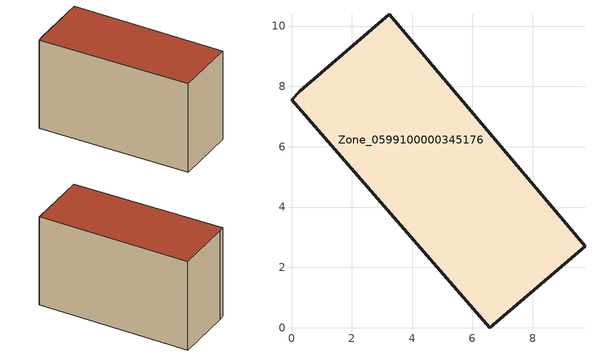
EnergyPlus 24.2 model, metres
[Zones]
Zone_0599100000345176
 floor ground (C_G): 9.73,2.71 6.57,0 0,7.56 0.27,7.84 3.24,10.39 z0
 wall outside (C_F): 6.57,0 9.73,2.71 3.24,10.39 0.27,7.84 0,7.56 6.57,0 z0:6.13
 roof outside (C_R): 9.73,2.71 3.24,10.39 0.27,7.84 0,7.56 6.57,0 z6.13
[BUILDING]
Pand.0599100000345176: North Axis=0; Terrain=City; Loads Convergence Tolerance Value=0.04; Temperature Convergence Tolerance Value=0.4; Solar Distribution=FullExterior; Maximum Number of Warmup Days=25; Minimum Number of Warmup Days=1
[Site:Location]
Rotterdam.The.Hague.AP_ZH_NLD Design_Conditions: Latitude=51.96; Longitude=4.45; Time Zone=1; Elevation=-4.5
[SITE:GROUNDTEMPERATURE:BUILDINGSURFACE]
18, 18, 18, 18, 18, 18, 18, 18, 18, 18, 18, 18
[MATERIAL] Thermal Absorptance=0.9; Solar Absorptance=0.7; Visible Absorptance=0.7
Name | Roughness | Thickness | Conductivity | Density | Specific Heat
G.TC.1992-2005 | MediumSmooth | 0.15 | 0.06 | 540 | 1210
F.TC.1992-2005 | Rough | 0.3 | 0.12 | 1920 | 840
R.TC.1992-2005 | MediumRough | 0.2 | 0.08 | 1500 | 1000
[CONSTRUCTION]
C_G: G.TC.1992-2005
C_F: F.TC.1992-2005
C_R: R.TC.1992-2005
[ZONE]
Zone_0599100000345176: Type=1; Multiplier=1; Ceiling Height=Autocalculate; Volume=Autocalculate; Floor Area=autocalculate; Part of Total Floor Area=Yes
[ZONEINFILTRATION:DESIGNFLOWRATE]
Infil_Zone_0599100000345176: Zone or ZoneList or Space or SpaceList=Zone_0599100000345176; Schedule=AlwaysOn; Design Flow Rate Calculation Method=Flow/Area; Flow Rate per Floor Area=0.0015; Constant Term Coefficient=1; Temperature Term Coefficient=0; Velocity Term Coefficient=0; Velocity Squared Term Coefficient=0
[HVACTEMPLATE:ZONE:IDEALLOADSAIRSYSTEM]
Zone_0599100000345176: Maximum Heating Supply Air Temperature=50; Minimum Cooling Supply Air Temperature=13; Maximum Heating Supply Air Humidity Ratio=0.0156; Minimum Cooling Supply Air Humidity Ratio=0.0077; Heating Limit=NoLimit; Cooling Limit=NoLimit; Dehumidification Control Type=ConstantSensibleHeatRatio; Cooling Sensible Heat Ratio=0.7; Dehumidification Setpoint=60; Humidification Control Type=None; Humidification Setpoint=30; Outdoor Air Method=None; Outdoor Air Flow Rate per Person=0.00944; Outdoor Air Flow Rate per Zone Floor Area=0; Outdoor Air Flow Rate per Zone=0; Demand Controlled Ventilation Type=None; Outdoor Air Economizer Type=NoEconomizer; Heat Recovery Type=None; Sensible Heat Recovery Effectiveness=0.7; Latent Heat Recovery Effectiveness=0.65
[ZONECONTROL:THERMOSTAT]
ThermostatControl_Zone_0599100000345176: Zone or ZoneList=Zone_0599100000345176; Control Type Schedule=DualSetpointControlType; Control 1=Thermostat_Zone_0599100000345176; Temperature Difference Between Cutout And Setpoint=0
[THERMOSTATSETPOINT:DUALSETPOINT]
Thermostat_Zone_0599100000345176: Heating Setpoint Temperature Schedule=HeatingSetpoint_Zone_0599100000345176; Cooling Setpoint Temperature Schedule=CoolingSetpoint_Zone_0599100000345176
[SCHEDULE:COMPACT]
HeatingSetpoint_Zone_0599100000345176: Through: 12/31, For: AllDays, Until: 24:00, 21
CoolingSetpoint_Zone_0599100000345176: Through: 12/31, For: AllDays, Until: 24:00, 24
DualSetpointControlType: Through: 12/31, For: AllDays, Until: 24:00, 4
AlwaysOn: Through: 12/31, For: AllDays, Until: 24:00, 1
